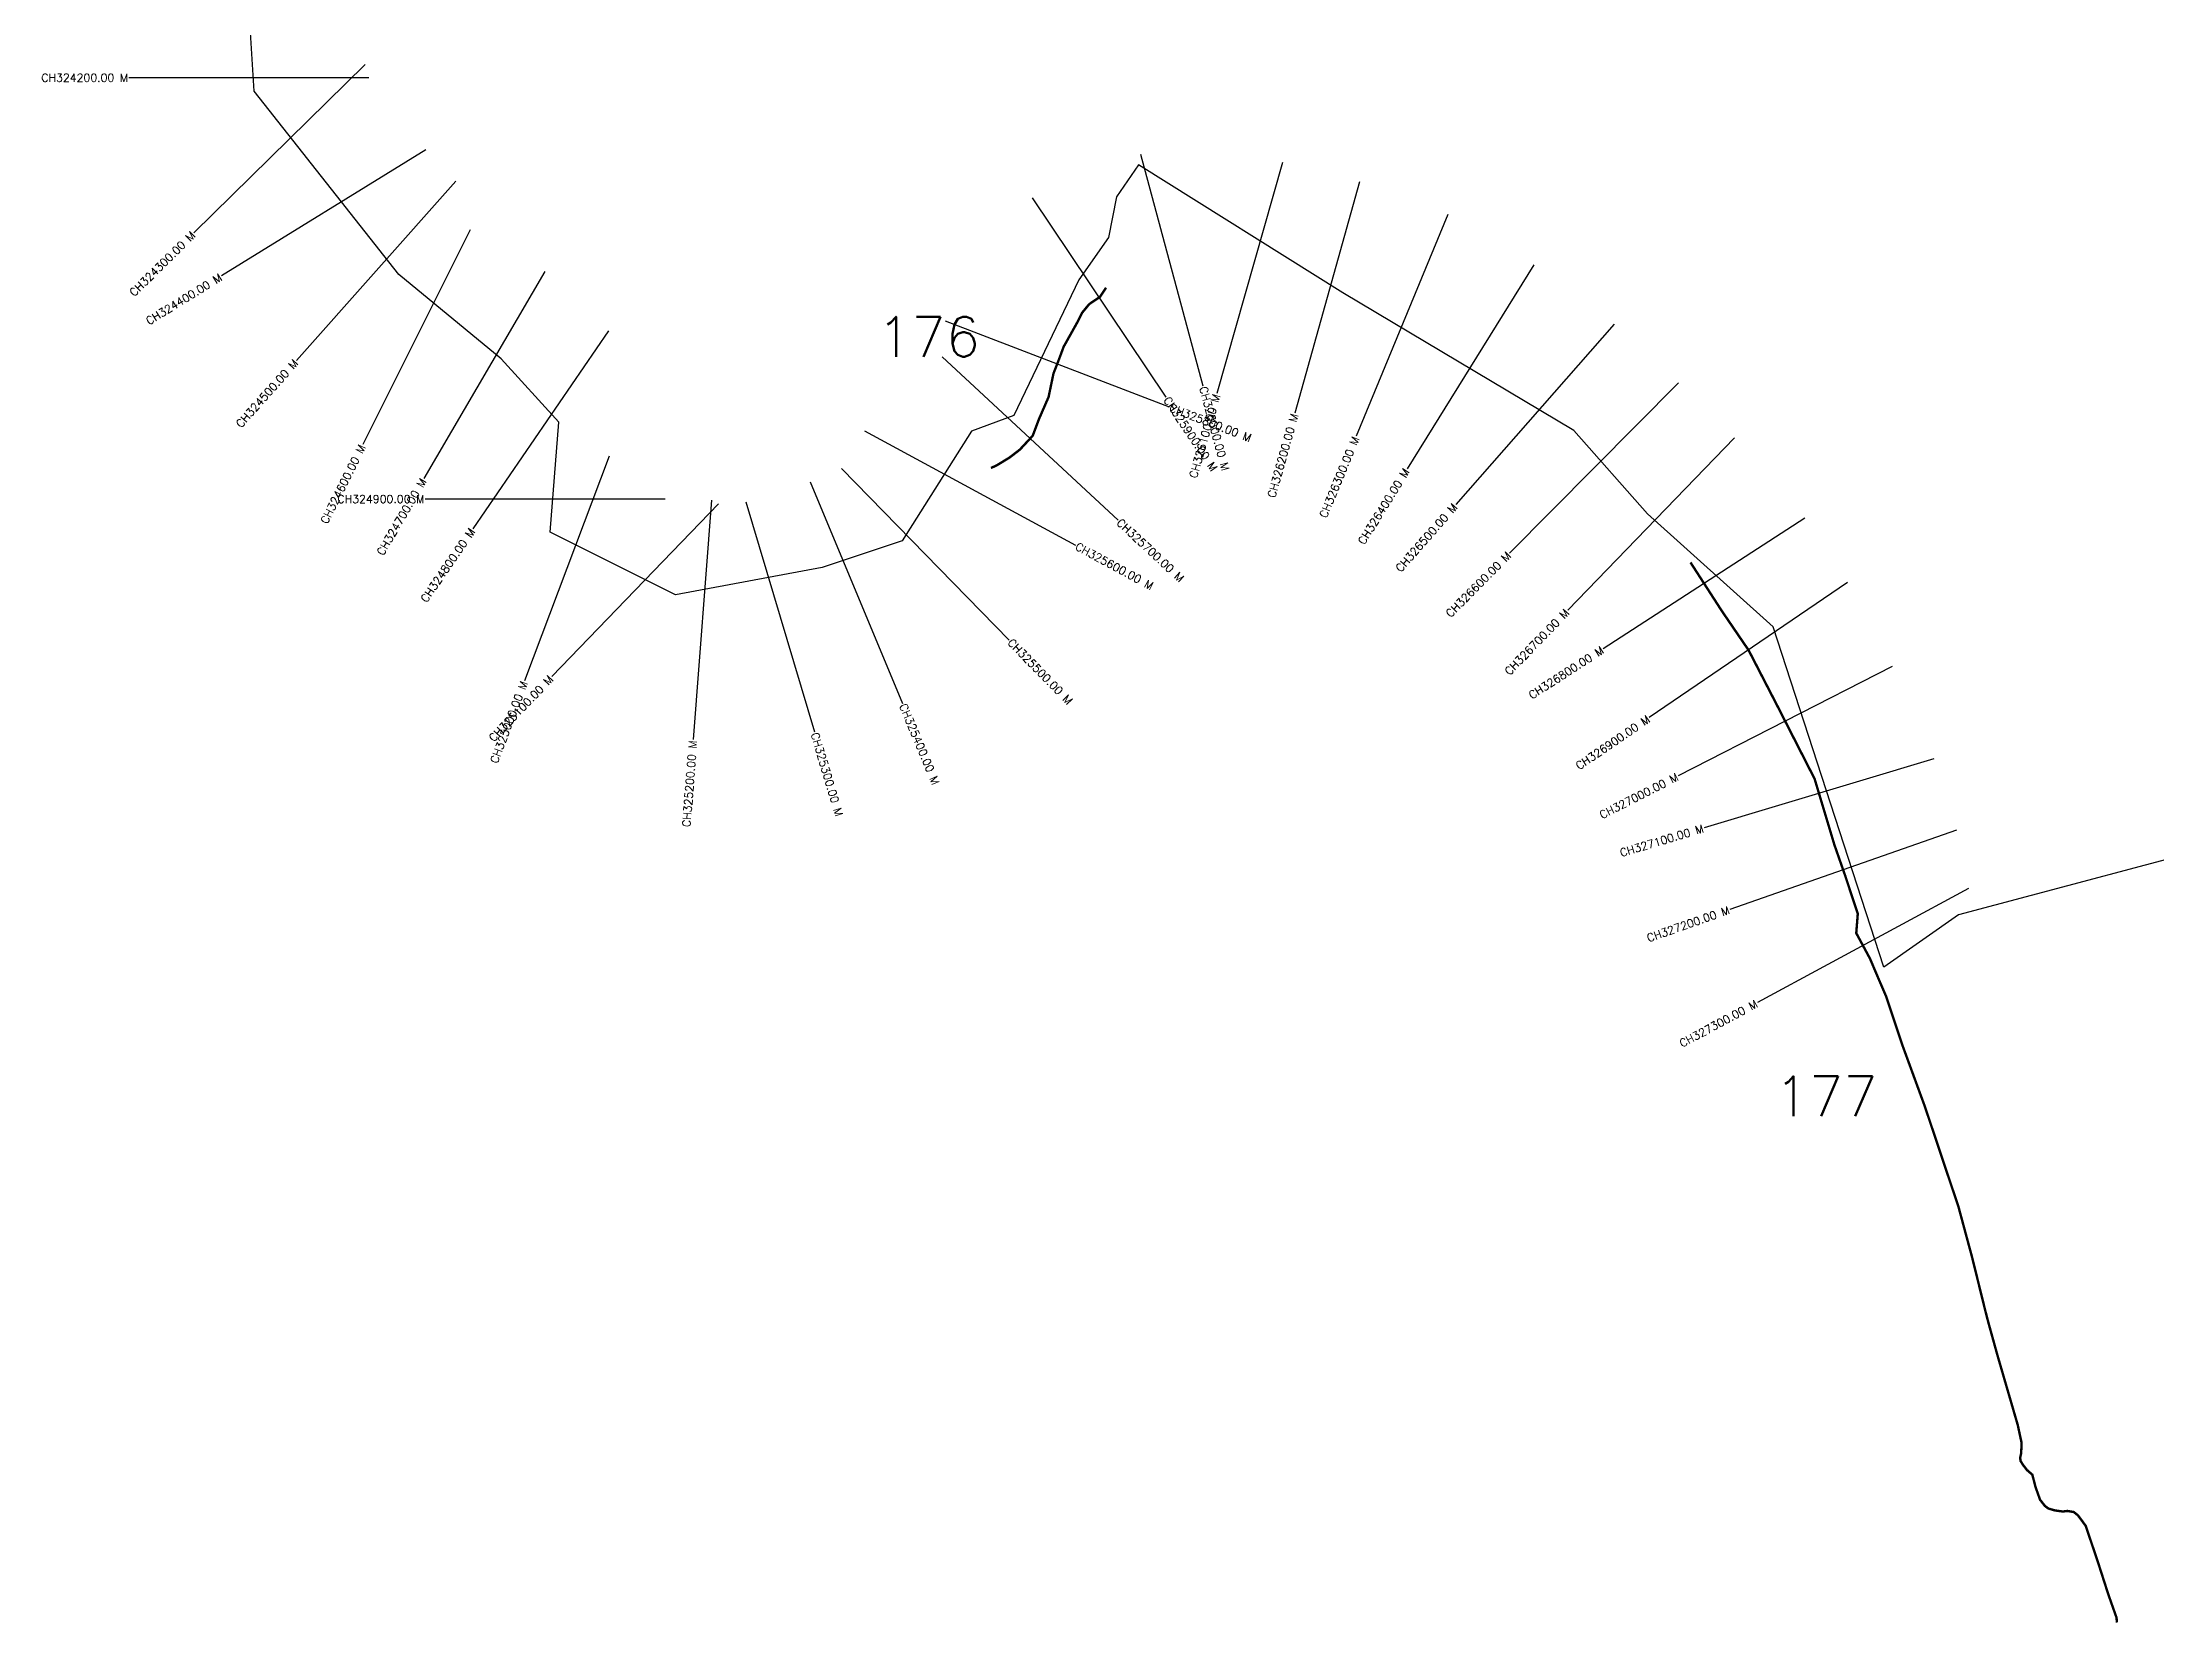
# Model space of a CAD drawing. Header units: metres. Extents: x 287032 to 291869, y 1995590 to 1999955.
# Drawn here: x 287034 to 289677, y 1995590 to 1997566 of the extents above; entities that cross this region are included whole.
import ezdxf
from ezdxf.enums import TextEntityAlignment as Align

# ---------------------------------------------------------------- set-up
doc = ezdxf.new("R2010")
doc.units = ezdxf.units.M
doc.header["$MEASUREMENT"] = 0
for name, color, linetype in [('ARTIFICIALLY PROTECTED', 4, 'Continuous'), ('CS', 134, 'Continuous'), ('CSMark', 6, 'Continuous'), ('village', 3, 'Continuous')]:
    doc.layers.add(name, color=color, linetype=linetype)
doc.styles.get("Standard").update_dxf_attribs({"font": 'simplex.shx'})

msp = doc.modelspace()

# ---------------------------------------------------------------- linework, layer by layer
at = {"layer": 'ARTIFICIALLY PROTECTED', "const_width": 3, "flags": 128}
msp.add_lwpolyline([(288219.9, 1997034.4), (288227, 1997037.6), (288243.4, 1997047.6), (288256, 1997057.3), (288272.1, 1997074.6), (288280, 1997095.6), (288292, 1997123.2), (288298.1, 1997152.5), (288305, 1997170.2), (288310.8, 1997185.9), (288327.2, 1997215.2), (288334.1, 1997228.7), (288342.8, 1997239.2), (288356.1, 1997248.1), (288363.9, 1997259.7)], dxfattribs=at)
at = {"layer": 'ARTIFICIALLY PROTECTED', "flags": 128}
msp.add_lwpolyline([(289094.3, 1996916.4, 3, 3, 0), (289133.5, 1996855.7, 3, 3, 0), (289167, 1996806.6, 3, 3, 0), (289203.6, 1996735.7, 3, 3, 0), (289249.4, 1996646, 3, 3, 0), (289274.2, 1996563.4, 3, 3, 0), (289287.7, 1996524.8, 3, 3, 0), (289303.4, 1996477.4, 3, 3, 0), (289301.5, 1996453.1, 3, 3, 0), (289318.6, 1996421.4, 3, 3, 0), (289329.6, 1996395.5, 3, 3, 0), (289338.9, 1996373.9, 3, 3, 0), (289359.6, 1996311.9, 3, 3, 0), (289387.3, 1996236.3, 3, 3, 0), (289429.2, 1996111.3, 3, 3, 0), (289446.3, 1996048, 3, 3, 0), (289463, 1995980.4, 3, 3, 0), (289466.7, 1995966.2, 3, 3, 0), (289478.1, 1995925.1, 3, 3, 0), (289503.3, 1995838.6, 3, 3, 0), (289507.9, 1995817.3, 3, 3, 0), (289507.9, 1995809.6, 3, 3, 0), (289507.6, 1995803.2, 3, 3, 0), (289506.4, 1995797.5, 3, 3, 0), (289506.8, 1995793.5, 3, 3, 0), (289510.3, 1995788.1, 3, 3, 0), (289514.8, 1995782.2, 3, 3, 0), (289521.6, 1995776.3, 3, 3, 0), (289525.6, 1995760.8, 3, 3, 0), (289531.2, 1995745.1, 3, 3, 0), (289537.2, 1995737.4, 3, 3, 0), (289541.7, 1995734, 3, 3, 0), (289549.7, 1995731.7, 3, 3, 0), (289559.7, 1995730.3, 3, 3, 0), (289565.5, 1995731, 3, 3, 0), (289573.3, 1995729.7, 3, 3, 0), (289578.7, 1995725.4, 3, 3, 0), (289588.3, 1995712.4, 3, 3, 0), (289603.4, 1995667.6, 3, 3, 0), (289616.5, 1995626.9, 3, 3, 0), (289626.9, 1995597.4, 3, 3, 0), (289627.2, 1995591.6, 0, 0, 0)], format="xyseb", dxfattribs=at)
at = {"layer": 'CS'}
for p, q in [((287437.6, 1997538.6), (287223.7, 1997328.3)), ((287442.4, 1997522.1), (287142.4, 1997522.1)), ((287513.4, 1997432), (287258.1, 1997274.4)), ((288406.7, 1997426.6), (288484.9, 1997137)), ((288584.3, 1997416.1), (288502.3, 1997127.5)), ((287551.3, 1997392.9), (287351.8, 1997168.8)), ((288271.6, 1997372), (288438.6, 1997122.8)), ((288680.7, 1997392), (288599.8, 1997103.1)), ((288791.1, 1997351.2), (288676.5, 1997074)), ((287568.9, 1997332.1), (287434.8, 1997063.7)), ((287662.5, 1997280.1), (287511.2, 1997021.1)), ((288898.3, 1997288.1), (288740, 1997033.3)), ((288162.8, 1997218.4), (288442.8, 1997110.7)), ((288998.8, 1997214.3), (288800.8, 1996988.9)), ((287742.1, 1997205.8), (287572.4, 1996958.4)), ((288159.1, 1997173.4), (288378.8, 1996969.1)), ((289079.5, 1997140.9), (288868.1, 1996928)), ((288061.9, 1997080.7), (288325.7, 1996938)), ((289149.5, 1997072.1), (288940.8, 1996856.6)), ((287742.7, 1997049.3), (287637, 1996768.6)), ((288033.1, 1997033.9), (288242.8, 1996819.4)), ((287993.8, 1997017), (288109.3, 1996740.2)), ((287812.6, 1996995.6), (287512.6, 1996995.6)), ((287879.3, 1996989.5), (287670.9, 1996773.7)), ((287870.7, 1996994), (287847.6, 1996694.9)), ((287913.5, 1996992), (287999.2, 1996704.5)), ((289237.2, 1996971.5), (288985.3, 1996808.6)), ((289290.7, 1996891.4), (289042.8, 1996722.4)), ((289346.2, 1996786.2), (289079, 1996649.8)), ((289398.6, 1996670.8), (289111.2, 1996584.6)), ((289426.6, 1996582), (289143.5, 1996482.7)), ((289441.9, 1996508.7), (289177.9, 1996366.3))]:
    msp.add_line(p, q, dxfattribs=at)
at = {"layer": 'village', "color": 6}
msp.add_polyline3d([(289799, 1996574.4, 0), (289429.1, 1996475.9, 0), (289336, 1996410.4, 0), (289197.6, 1996836, 0), (289040.6, 1996977.1, 0), (288948.7, 1997081.2, 0), (288659.7, 1997253.1, 0), (288404.4, 1997413.4, 0), (288376.9, 1997373.3, 0), (288366.9, 1997322.6, 0), (288329.6, 1997269.4, 0), (288248.5, 1997100, 0), (288195.8, 1997080.6, 0), (288109.1, 1996943.2, 0), (288008.8, 1996909.9, 0), (287825.5, 1996875.9, 0), (287669.2, 1996954.4, 0), (287679.8, 1997091.5, 0), (287607.9, 1997171, 0), (287479.8, 1997276.3, 0), (287299.2, 1997505.4, 0), (287289.9, 1997652.5, 0)], dxfattribs=at)

# ---------------------------------------------------------------- texts
at = {"char_height": 50, "attachment_point": 1}
for s, insert in [('176', (288077.8, 1997223.4)), ('177', (289199.6, 1996274.3))]:
    msp.add_mtext_dynamic_manual_height_columns(s, width=84.374, gutter_width=1, heights=[74.2], dxfattribs=dict(at, insert=insert))
at = {"layer": 'CSMark'}
for s, p in [('CH324200.00 M', (287141.4, 1997522.1)), ('CH324900.00 M', (287511.6, 1996995.6))]:
    msp.add_text(s, height=10, dxfattribs=at).set_placement(p, align=Align.MIDDLE_RIGHT)
for s, rotation, p in [('CH324300.00 M', 44.5041, (287223, 1997327.6)), ('CH324400.00 M', 31.6937, (287257.3, 1997273.9)), ('CH324500.00 M', 48.3161, (287351.2, 1997168.1)), ('CH326100.00 M', 74.1294, (288502, 1997126.5)), ('CH326200.00 M', 74.3454, (288599.5, 1997102.1)), ('CH324600.00 M', 63.4513, (287434.4, 1997062.8)), ('CH326300.00 M', 67.534, (288676.1, 1997073.1)), ('CH326400.00 M', 58.1517, (288739.5, 1997032.4)), ('CH324700.00 M', 59.7149, (287510.7, 1997020.2)), ('CH326500.00 M', 48.7058, (288800.1, 1996988.1)), ('CH324800.00 M', 55.5514, (287571.8, 1996957.6)), ('CH326600.00 M', 45.2043, (288867.4, 1996927.3)), ('CH326700.00 M', 45.9019, (288940.1, 1996855.9)), ('CH326800.00 M', 32.893, (288984.5, 1996808.1)), ('CH325100.00 M', 46.014, (287670.2, 1996772.9)), ('CH325000.00 M', 69.3757, (287636.6, 1996767.6)), ('CH326900.00 M', 34.2739, (289042, 1996721.9)), ('CH325200.00 M', 85.5943, (287847.5, 1996693.9)), ('CH327000.00 M', 27.051, (289078.1, 1996649.3)), ('CH327100.00 M', 16.6946, (289110.3, 1996584.3)), ('CH327200.00 M', 19.3238, (289142.6, 1996482.4)), ('CH327300.00 M', 28.3475, (289177, 1996365.8))]:
    msp.add_text(s, height=10, rotation=rotation, dxfattribs=at).set_placement(p, align=Align.MIDDLE_RIGHT)
for s, rotation, p in [('CH326000.00 M', 285.1027, (288485.1, 1997136)), ('CH325900.00 M', 303.8331, (288439.2, 1997122)), ('CH325800.00 M', 338.9505, (288443.7, 1997110.3)), ('CH325700.00 M', 317.0869, (288379.5, 1996968.4)), ('CH325600.00 M', 331.5868, (288326.6, 1996937.5)), ('CH325500.00 M', 314.3586, (288243.5, 1996818.7)), ('CH325400.00 M', 292.6541, (288109.7, 1996739.3)), ('CH325300.00 M', 286.594, (287999.5, 1996703.5))]:
    msp.add_text(s, height=10, rotation=rotation, dxfattribs=at).set_placement(p, align=Align.MIDDLE_LEFT)

doc.saveas('drawing.dxf')
